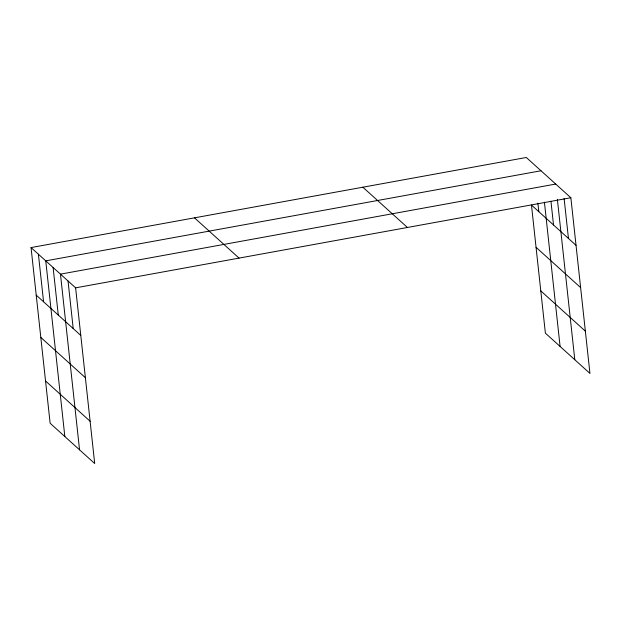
<?xml version="1.0" encoding="UTF-8"?>
<svg xmlns="http://www.w3.org/2000/svg" width="621" height="621" viewBox="0 0 621 621"><rect width="100%" height="100%" fill="white"/><g stroke="black" fill="none" stroke-linecap="round" stroke-linejoin="round"><path stroke-width="0.93" d="M31.05 247.569L75.615 287.841L94.703 463.522L50.138 423.258L31.05 247.569L526.298 157.478L570.862 197.742L589.95 373.431L545.385 333.159L531.467 205.046L576.032 245.318M541.007 170.767L45.752 260.859L64.84 436.547M555.71 184.049L60.462 274.148L79.55 449.837M75.615 287.841L570.862 197.742M536.063 247.329L580.627 287.593M540.79 290.884L585.355 331.148M362.866 187.208L407.43 227.472M194.482 217.839L239.046 258.111M36.22 295.146L80.784 335.418M40.807 337.42L85.372 377.692M45.543 380.983L90.107 421.248M564.116 198.51L568.456 238.472M557.363 199.279L574.798 359.738M550.943 201.196L553.528 224.981M544.415 202.159L560.095 346.448M537.895 203.129L538.818 211.691M68.038 280.995L73.208 328.571M53.111 267.504L58.281 315.08M38.401 254.214L43.571 301.79"/></g></svg>
